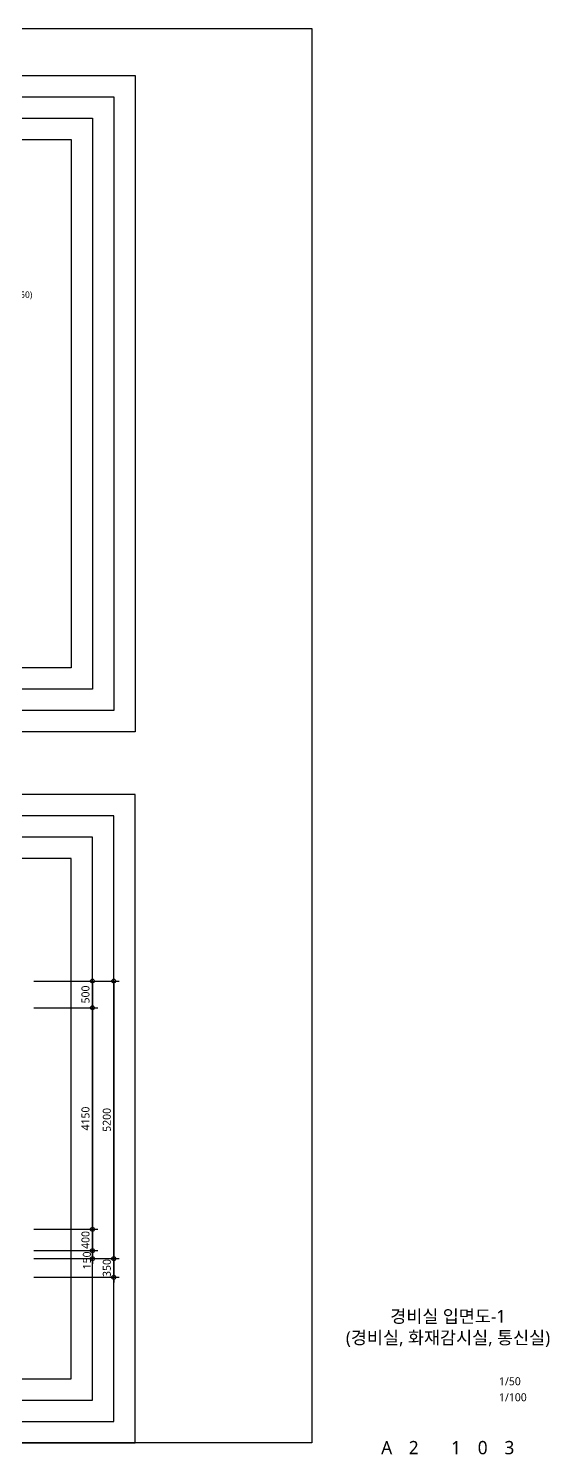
# Model space of a CAD drawing. Header units: millimetres. Extents: x 184384 to 428726, y 73696 to 101396.
# Drawn here: x 295855 to 305625, y 74076 to 100796 of the extents above; entities that cross this region are included whole.
import ezdxf
from ezdxf.enums import TextEntityAlignment as Align

# ---------------------------------------------------------------- set-up
doc = ezdxf.new("R2010")
doc.units = ezdxf.units.MM
doc.header["$LTSCALE"] = 100
doc.header["$MEASUREMENT"] = 0
doc.header["$PDSIZE"] = -10
doc.layers.get('0').update_dxf_attribs({"linetype": 'CONTINUOUS'})
doc.layers.get('DEFPOINTS').update_dxf_attribs({"color": 171, "linetype": 'CONTINUOUS'})
for name, color, linetype in [('NDIM', 7, 'CONTINUOUS'), ('TEXT-TITLE', 6, 'CONTINUOUS'), ('TEXT-기입', 6, 'CONTINUOUS')]:
    doc.layers.add(name, color=color, linetype=linetype)
doc.styles.add('CGS', font='cgse', dxfattribs={"bigfont": 'cgs'})
doc.styles.add('나눔바른고딕', font='NanumBarunGothic.ttf')
doc.dimstyles.new('NDIM 1200', dxfattribs={"dimscale": 500, "dimtxt": 3, "dimasz": 1, "dimexe": 2, "dimexo": 2, "dimgap": 1, "dimtad": 1, "dimdec": 0, "dimdsep": 46, "dimtxsty": 'CGS', "dimblk": 'DOT0', "dimcen": 1, "dimdle": 8, "dimclrd": 2, "dimclre": 2, "dimclrt": 2, "dimadec": 0, "dimazin": 0, "dimtfac": 1, "dimtdec": 0, "dimtix": 1, "dimtmove": 2, "dimatfit": 3, "dimldrblk": 'DOT0', "dimfxl": 1, "dimtolj": 1, "dimtzin": 0, "dimlwd": -1, "dimlwe": -1, "dimarcsym": 0})

# ---------------------------------------------------------------- blocks, each defined once
blk = doc.blocks.new('DOT0')
blk.add_line((-3, 0), (3, 0))
at = {"color": 6}
blk.add_circle((0, 0), 0.75, dxfattribs=at)
blk = doc.blocks.new('*D322')
at = {"layer": 'DEFPOINTS', "color": 0, "ltscale": 0.4, "transparency": 16777216}
for p in [(295855, 82946), (295855, 77746), (297455, 77746)]:
    blk.add_point(p, dxfattribs=at)
at = {"layer": 'NDIM', "ltscale": 0.4, "transparency": 16777216}
for p, q in [((295955, 82946), (297555, 82946)), ((297455, 82896), (297455, 77796)), ((295955, 77746), (297555, 77746))]:
    blk.add_line(p, q, dxfattribs=at)
at = {"layer": 'NDIM', "ltscale": 0.4, "transparency": 16777216, "xscale": 50, "yscale": 50, "zscale": 50}
for p, rotation in [((297455, 82946), 90), ((297455, 77746), 270)]:
    blk.add_blockref('DOT0', p, dxfattribs=dict(at, rotation=rotation))
at = {"layer": 'NDIM', "ltscale": 0.4, "transparency": 16777216, "insert": (297324, 80346), "char_height": 150, "attachment_point": 5, "rotation": 90, "style": '나눔바른고딕'}
blk.add_mtext('\\A1;5200', dxfattribs=at)
blk = doc.blocks.new('*D323')
at = {"layer": 'DEFPOINTS', "color": 0, "ltscale": 0.4, "transparency": 16777216}
for p in [(295855, 77896), (295855, 77746), (297055, 77746)]:
    blk.add_point(p, dxfattribs=at)
at = {"layer": 'NDIM', "ltscale": 0.4, "transparency": 16777216}
for p, q in [((295955, 77896), (297155, 77896)), ((297055, 77946), (297055, 77996)), ((297055, 77896), (297055, 77746)), ((295955, 77746), (297155, 77746)), ((297055, 77696), (297055, 77646))]:
    blk.add_line(p, q, dxfattribs=at)
at = {"layer": 'NDIM', "ltscale": 0.4, "transparency": 16777216, "xscale": 50, "yscale": 50, "zscale": 50}
for p, rotation in [((297055, 77896), 270), ((297055, 77746), 90)]:
    blk.add_blockref('DOT0', p, dxfattribs=dict(at, rotation=rotation))
at = {"layer": 'NDIM', "ltscale": 0.4, "transparency": 16777216, "insert": (296950, 77713), "char_height": 150, "attachment_point": 5, "rotation": 90, "style": '나눔바른고딕'}
blk.add_mtext('\\A1;150', dxfattribs=at)
blk = doc.blocks.new('*D324')
at = {"layer": 'DEFPOINTS', "color": 0, "ltscale": 0.4, "transparency": 16777216}
for p in [(295855, 78296), (295855, 77896), (297055, 77896)]:
    blk.add_point(p, dxfattribs=at)
at = {"layer": 'NDIM', "ltscale": 0.4, "transparency": 16777216}
for p, q in [((295955, 78296), (297155, 78296)), ((297055, 78346), (297055, 78396)), ((297055, 78296), (297055, 77896)), ((295955, 77896), (297155, 77896)), ((297055, 77846), (297055, 77796))]:
    blk.add_line(p, q, dxfattribs=at)
at = {"layer": 'NDIM', "ltscale": 0.4, "transparency": 16777216, "xscale": 50, "yscale": 50, "zscale": 50}
for p, rotation in [((297055, 78296), 270), ((297055, 77896), 90)]:
    blk.add_blockref('DOT0', p, dxfattribs=dict(at, rotation=rotation))
at = {"layer": 'NDIM', "ltscale": 0.4, "transparency": 16777216, "insert": (296924, 78096), "char_height": 150, "attachment_point": 5, "rotation": 90, "style": '나눔바른고딕'}
blk.add_mtext('\\A1;400', dxfattribs=at)
blk = doc.blocks.new('*D325')
at = {"layer": 'DEFPOINTS', "color": 0, "ltscale": 0.4, "transparency": 16777216}
for p in [(295855, 82446), (295855, 78296), (297055, 78296)]:
    blk.add_point(p, dxfattribs=at)
at = {"layer": 'NDIM', "ltscale": 0.4, "transparency": 16777216}
for p, q in [((295955, 82446), (297155, 82446)), ((297055, 82396), (297055, 78346)), ((295955, 78296), (297155, 78296))]:
    blk.add_line(p, q, dxfattribs=at)
at = {"layer": 'NDIM', "ltscale": 0.4, "transparency": 16777216, "xscale": 50, "yscale": 50, "zscale": 50}
for p, rotation in [((297055, 82446), 90), ((297055, 78296), 270)]:
    blk.add_blockref('DOT0', p, dxfattribs=dict(at, rotation=rotation))
at = {"layer": 'NDIM', "ltscale": 0.4, "transparency": 16777216, "insert": (296924, 80371), "char_height": 150, "attachment_point": 5, "rotation": 90, "style": '나눔바른고딕'}
blk.add_mtext('\\A1;4150', dxfattribs=at)
blk = doc.blocks.new('*D326')
at = {"layer": 'DEFPOINTS', "color": 0, "ltscale": 0.4, "transparency": 16777216}
for p in [(295855, 82946), (295855, 82446), (297055, 82446)]:
    blk.add_point(p, dxfattribs=at)
at = {"layer": 'NDIM', "ltscale": 0.4, "transparency": 16777216}
for p, q in [((295955, 82946), (297155, 82946)), ((297055, 82896), (297055, 82496)), ((295955, 82446), (297155, 82446))]:
    blk.add_line(p, q, dxfattribs=at)
at = {"layer": 'NDIM', "ltscale": 0.4, "transparency": 16777216, "xscale": 50, "yscale": 50, "zscale": 50}
for p, rotation in [((297055, 82946), 90), ((297055, 82446), 270)]:
    blk.add_blockref('DOT0', p, dxfattribs=dict(at, rotation=rotation))
at = {"layer": 'NDIM', "ltscale": 0.4, "transparency": 16777216, "insert": (296924, 82696), "char_height": 150, "attachment_point": 5, "rotation": 90, "style": '나눔바른고딕'}
blk.add_mtext('\\A1;500', dxfattribs=at)
blk = doc.blocks.new('*D327')
at = {"layer": 'DEFPOINTS', "color": 0, "ltscale": 0.4, "transparency": 16777216}
for p in [(295855, 77746), (295855, 77396), (297455, 77396)]:
    blk.add_point(p, dxfattribs=at)
at = {"layer": 'NDIM', "ltscale": 0.4, "transparency": 16777216}
for p, q in [((297455, 77796), (297455, 77846)), ((295955, 77746), (297555, 77746)), ((297455, 77746), (297455, 77396)), ((295955, 77396), (297555, 77396)), ((297455, 77346), (297455, 77296))]:
    blk.add_line(p, q, dxfattribs=at)
at = {"layer": 'NDIM', "ltscale": 0.4, "transparency": 16777216, "xscale": 50, "yscale": 50, "zscale": 50}
for p, rotation in [((297455, 77746), 270), ((297455, 77396), 90)]:
    blk.add_blockref('DOT0', p, dxfattribs=dict(at, rotation=rotation))
at = {"layer": 'NDIM', "ltscale": 0.4, "transparency": 16777216, "insert": (297324, 77571), "char_height": 150, "attachment_point": 5, "rotation": 90, "style": '나눔바른고딕'}
blk.add_mtext('\\A1;350', dxfattribs=at)

msp = doc.modelspace()

# ---------------------------------------------------------------- linework, layer by layer
at = {"layer": 'DEFPOINTS'}
msp.add_lwpolyline([(301168.1, 74295.8), (266868.1, 74295.8), (266868.1, 100795.8), (301168.1, 100795.8)], close=True, dxfattribs=at)
at = {"layer": 'DEFPOINTS', "ltscale": 1000}
for points in [[(271955.1, 99915.8), (297855.1, 99915.8), (297855.1, 87615.8), (271955.1, 87615.8)], [(272355.1, 99515.8), (297455.1, 99515.8), (297455.1, 88015.8), (272355.1, 88015.8)], [(272755.1, 99115.8), (297055.1, 99115.8), (297055.1, 88415.8), (272755.1, 88415.8)], [(273155.1, 98715.8), (296655.1, 98715.8), (296655.1, 88815.8), (273155.1, 88815.8)], [(271955.1, 74295.8), (297855.1, 74295.8), (297855.1, 86445.8), (271955.1, 86445.8)], [(272355.1, 74695.8), (297455.1, 74695.8), (297455.1, 86045.8), (272355.1, 86045.8)], [(272755.1, 75095.8), (297055.1, 75095.8), (297055.1, 85645.8), (272755.1, 85645.8)], [(273155.1, 75495.8), (296655.1, 75495.8), (296655.1, 85245.8), (273155.1, 85245.8)]]:
    msp.add_lwpolyline(points, close=True, dxfattribs=at)

# ---------------------------------------------------------------- texts
at = {"layer": 'TEXT-TITLE', "style": '나눔바른고딕'}
for s, p in [('경비실 입면도-1', (303722, 76545.3)), ('(경비실, 화재감시실, 통신실)', (303722, 76145.3))]:
    msp.add_text(s, height=240, dxfattribs=at).set_placement(p, align=Align.CENTER)
at = {"layer": 'TEXT-기입', "style": '나눔바른고딕'}
msp.add_text('상자홈통 설치(250x250)', height=120, dxfattribs=at).set_placement((295926.3, 95808.7), align=Align.MIDDLE_RIGHT)
for s, p in [('1/50', (304678.3, 75328.5)), ('1/100', (304678.3, 75028.5))]:
    msp.add_text(s, height=150, dxfattribs=at).set_placement(p, align=Align.BOTTOM_LEFT)
for s, p in [('A', (302572, 74204.8)), ('2', (303078.3, 74204.8)), ('1', (303872, 74204.8)), ('0', (304372, 74204.8)), ('3', (304872, 74204.8))]:
    msp.add_text(s, height=250, dxfattribs=at).set_placement(p, align=Align.MIDDLE_CENTER)

# ---------------------------------------------------------------- dimensions: what is measured, and where the dimension line sits
at = {"layer": 'NDIM', "ltscale": 0.4}
for base, p1, p2, picture, middle in [((297455.1, 77745.8), (295855.1, 82945.8), (295855.1, 77745.8), '*D322', (297323.6, 80345.8)), ((297055.1, 82445.8), (295855.1, 82945.8), (295855.1, 82445.8), '*D326', (296923.6, 82695.8)), ((297055.1, 78295.8), (295855.1, 82445.8), (295855.1, 78295.8), '*D325', (296923.6, 80370.8)), ((297055.1, 77895.8), (295855.1, 78295.8), (295855.1, 77895.8), '*D324', (296923.6, 78095.8)), ((297455.1, 77395.8), (295855.1, 77745.8), (295855.1, 77395.8), '*D327', (297323.5, 77570.8))]:
    dim = msp.add_linear_dim(base=base, p1=p1, p2=p2, angle=270, dimstyle='NDIM 1200', override={"dimscale": 50, "dimtxsty": '나눔바른고딕', "dimclrd": 256, "dimclre": 256, "dimclrt": 256}, dxfattribs=at)
    dim.commit()
    dim.dimension.update_dxf_attribs({"geometry": picture, "text_midpoint": middle})
dim = msp.add_linear_dim(base=(297055.1, 77745.8), p1=(295855.1, 77895.8), p2=(295855.1, 77745.8), angle=270, dimstyle='NDIM 1200', override={"dimscale": 50, "dimtxsty": '나눔바른고딕', "dimclrd": 256, "dimclre": 256, "dimclrt": 256}, dxfattribs=at)
dim.commit()
dim.dimension.update_dxf_attribs({"geometry": '*D323', "text_midpoint": (296950.3, 77713), "dimtype": 160})

doc.saveas('drawing.dxf')
